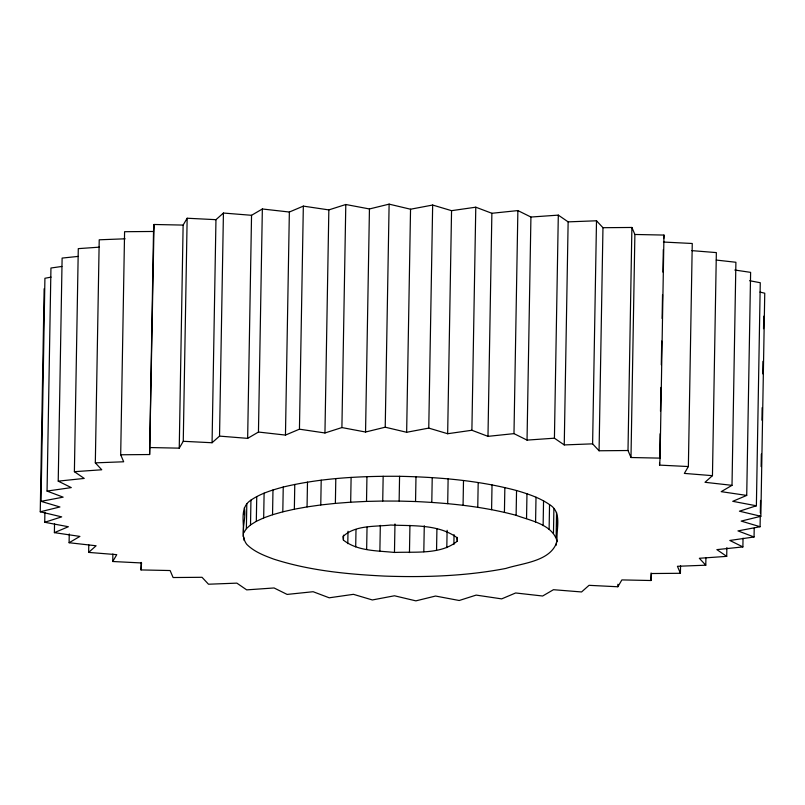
<?xml version="1.0" encoding="UTF-8"?>
<svg xmlns="http://www.w3.org/2000/svg" width="805" height="805" viewBox="0 0 805 805"><rect width="100%" height="100%" fill="white"/><g stroke="black" fill="none" stroke-linecap="round" stroke-linejoin="round"><path stroke-width="1.21" d="M44.899 512.252L44.728 522.274L61.673 516.87L40.25 511.789L44.144 288.723M40.25 511.789L59.922 506.969L41.025 501.344L44.919 278.278L51.067 277.121M41.025 501.344L63.142 497.158L47.052 491.07L50.946 268.015L61.854 266.455M69.25 533.957L69.099 542.731L79.896 536.412L54.388 532.638L54.539 523.864M47.052 491.07L71.283 487.609L58.222 481.149L62.116 258.083L78.216 256.403M58.222 481.149L84.223 478.432L74.392 471.69L78.286 248.634L99.448 247.155M680.547 565.774L680.416 573.291L651.476 573.532L650.953 580.516L621.873 579.912L617.848 586.765L589.039 585.326L581.572 591.957L553.458 589.703L542.65 596.012L515.643 592.973L501.666 598.88L476.158 595.096L459.202 600.5L435.555 596.042L415.883 600.862L394.46 595.781L372.343 599.956L353.445 594.332L329.215 597.803L313.125 591.715L287.123 594.422L274.072 587.962L246.692 589.874L236.861 583.132L208.495 584.219L202.035 577.296L173.105 577.537L170.117 570.534L141.026 569.93L141.549 562.957L112.74 561.508L116.765 554.655L88.651 552.401L88.781 544.884M74.392 471.69L101.772 469.778L95.322 462.855L99.216 239.799L125.107 238.803M112.74 561.508L112.871 553.991M95.322 462.855L123.678 461.778L120.69 454.775L124.584 231.709L153.524 231.468L154.047 224.484L183.127 225.088L187.152 218.236L215.961 219.674L223.428 213.043L251.542 215.297L262.35 208.988L289.357 212.027L303.334 206.12L328.843 209.904L345.798 204.5L369.445 208.958L389.117 204.138L410.54 209.22L432.657 205.044L451.555 210.669L475.785 207.197L491.875 213.285L517.877 210.578L530.928 217.038L558.308 215.126L568.139 221.868L596.505 220.781L602.965 227.704L599.071 450.77L628.001 450.518L630.989 457.522L660.08 458.125L663.974 235.07L634.883 234.466L631.895 227.463L602.965 227.704M141.026 569.93L141.157 562.413M120.69 454.775L149.629 454.533L153.524 231.468M149.629 454.533L154.047 224.484M150.153 447.55L179.243 448.154L183.127 225.088M179.243 448.154L183.258 441.301L187.152 218.236M183.258 441.301L212.067 442.74L215.961 219.674M212.067 442.74L219.534 436.109L223.428 213.043M243.14 536.472C245.052 524.608 238.501 507.975 250.949 500.136C260.619 493.485 272.02 490.084 283.239 487.035C321.255 477.929 360.6 476.007 399.572 476.298C438.866 477.164 478.452 480.374 516.548 490.527C528.02 493.918 539.632 497.711 549.543 504.604C562.564 512.342 556.014 529.076 557.1 541.161C551.244 561.447 522.827 562.987 505.892 568.431C466.025 576.118 425.191 577.487 384.689 576.098C347.297 574.247 309.502 570.644 273.7 559.103C264.11 555.561 254.128 551.757 246.773 544.371C238.854 534.017 246.954 519.658 244.328 507.754M244.106 540.427L244.146 537.951M219.534 436.109L247.648 438.363L251.542 215.297M243.895 532.538L246.37 528.674L246.803 503.89M246.37 528.674L250.516 524.92L250.949 500.136M250.516 524.92L256.312 521.328L256.745 496.544M247.648 438.363L258.455 432.044L262.35 208.988M256.312 521.328L263.678 517.917L264.11 493.133M263.678 517.917L272.543 514.737L272.976 489.953M272.543 514.737L282.807 511.819L283.239 487.035M258.455 432.044L285.463 435.082L289.357 212.027M282.807 511.819L294.348 509.203L294.781 484.419M285.463 435.082L299.44 429.186L303.334 206.12M294.348 509.203L307.057 506.909L307.49 482.125M307.057 506.909L320.772 504.966L321.205 480.172M299.44 429.186L324.948 432.969L328.843 209.904M320.772 504.966L335.373 503.387L335.806 478.603M324.948 432.969L341.904 427.566L345.798 204.5M457.361 537.398L457.29 541.111C441.12 554.937 414.424 551.536 394.47 552.461C377.364 550.59 357.571 551.355 343.433 540.125L343.524 535.174M347.79 543.647L348.002 531.26M335.373 503.387L350.678 502.199L351.111 477.415M355.699 546.837L356.001 529.489M341.904 427.566L365.55 432.023L369.445 208.958M350.678 502.199L366.517 501.414L366.949 476.63M366.647 549.483L367.04 527.174M379.869 551.405L380.322 525.373M366.517 501.414L382.727 501.042L383.16 476.258M365.55 432.023L385.223 427.203L389.117 204.138M394.47 552.461L394.973 523.954M382.727 501.042L399.139 501.082L399.572 476.298M599.071 450.77L592.611 443.847L564.245 444.924L554.424 438.192L527.034 440.104L513.982 433.633L487.981 436.35L471.891 430.262L447.661 433.724L428.763 428.099L406.646 432.275L410.54 209.22M409.463 552.592L409.936 525.323M557.1 541.161C552.15 524.146 530.565 520.744 516.116 515.311C483.342 506.496 449.371 503.095 415.551 501.535L415.984 476.741M423.812 551.777L424.275 525.756M428.763 428.099L432.657 205.044M431.792 502.39L432.225 477.607M436.552 550.087L436.924 529.026M447.661 433.724L451.555 210.669M446.805 547.631L447.107 530.284M447.691 503.648L448.123 478.864M453.879 544.562L454.05 534.651M463.066 505.299L463.499 480.515M471.891 430.262L475.785 207.197M477.757 507.311L478.19 482.527M487.981 436.35L491.875 213.285M491.593 509.666L492.026 484.882M504.423 512.342L504.856 487.558M513.982 433.633L517.877 210.578M516.116 515.311L516.548 490.527M527.034 440.104L530.928 217.038M526.54 518.531L526.973 493.747M535.577 521.982L536.009 497.198M543.123 525.605L543.556 500.821M549.111 529.388L549.543 504.604M554.424 438.192L558.308 215.126M553.468 533.262L553.9 508.478M556.134 537.207L556.567 512.423M556.346 545.096L556.386 542.61M556.668 526.5L556.778 520.312M564.245 444.924L568.139 221.868M592.611 443.847L596.505 220.781M617.848 586.765L617.888 584.259M628.001 450.518L631.895 227.463M630.989 457.522L634.883 234.466M650.953 580.516L651.084 572.989M663.451 242.043L692.26 243.492L688.366 466.548L659.557 465.109L659.597 462.603M659.687 457.592L660.1 433.784M660.492 411.224L660.915 387.416M661.308 364.856L661.72 341.048M662.113 318.488L662.535 294.68M662.928 272.12L663.32 249.57M680.416 573.291L677.428 566.287L705.784 565.201L705.915 557.684M716.259 260.065L735.901 262.269L732.007 485.335L704.989 482.296L712.455 475.664L716.349 252.599L691.908 250.637M705.784 565.201L699.334 558.278L726.714 556.366L726.865 547.601M726.714 556.366L716.883 549.624L742.884 546.917L743.035 538.143M749.636 280.724L760.272 282.726L756.378 505.792L732.741 501.324L746.718 495.427L750.612 272.362L734.814 270.027M742.884 546.917L729.823 540.457L754.054 536.985L754.205 528.221M754.054 536.985L737.964 530.898L760.081 526.722L760.272 515.442M760.323 512.936L760.534 500.408M761.128 466.568L761.349 454.04M761.933 420.2L762.154 407.672M762.748 373.842L762.969 361.304M763.532 328.722L763.754 316.194M760.081 526.722L741.184 521.097L760.856 516.277L764.75 293.211L759.99 292.084M663.712 238.552L663.974 235.07M659.557 465.109L660.08 458.125M688.366 466.548L684.351 473.41L712.455 475.664M88.651 552.401L96.117 545.77L69.099 542.731M732.007 485.335L721.21 491.654L746.718 495.427M54.388 532.638L68.365 526.732L44.728 522.274M756.378 505.792L739.433 511.195L760.856 516.277M399.139 501.082L415.551 501.535M385.223 427.203L406.646 432.275M243.573 511.688L244.297 514.657M457.29 541.111L456.807 537.509C438.131 524.055 412.754 526.067 390.777 525.041C374.919 526.822 355.397 524.87 342.95 536.522L343.433 540.125"/></g></svg>
